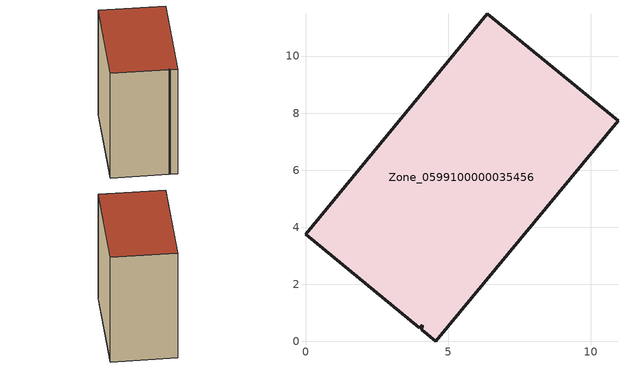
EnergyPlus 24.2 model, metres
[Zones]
Zone_0599100000035456
 floor ground (C_G): 4.08,0.4 4.1,0.57 3.99,0.48 0,3.75 6.37,11.49 10.95,7.74 4.57,0 z0
 wall outside (C_F): 4.57,0 10.95,7.74 6.37,11.49 0,3.75 3.99,0.48 4.1,0.57 4.08,0.4 4.57,0 z0:10.95
 roof outside (C_R): 4.1,0.57 4.08,0.4 4.57,0 10.95,7.74 6.37,11.49 0,3.75 3.99,0.48 z10.95
[BUILDING]
Pand.0599100000035456: North Axis=0; Terrain=City; Loads Convergence Tolerance Value=0.04; Temperature Convergence Tolerance Value=0.4; Solar Distribution=FullExterior; Maximum Number of Warmup Days=25; Minimum Number of Warmup Days=1
[Site:Location]
Rotterdam.The.Hague.AP_ZH_NLD Design_Conditions: Latitude=51.96; Longitude=4.45; Time Zone=1; Elevation=-4.5
[SITE:GROUNDTEMPERATURE:BUILDINGSURFACE]
18, 18, 18, 18, 18, 18, 18, 18, 18, 18, 18, 18
[MATERIAL] Thermal Absorptance=0.9; Solar Absorptance=0.7; Visible Absorptance=0.7
Name | Roughness | Thickness | Conductivity | Density | Specific Heat
G.TI.1946 | MediumSmooth | 0.15 | 1 | 540 | 1210
F.TI.1946 | Rough | 0.3 | 0.857143 | 1920 | 840
R.TI.1946 | MediumRough | 0.2 | 0.1 | 1500 | 1000
[CONSTRUCTION]
C_G: G.TI.1946
C_F: F.TI.1946
C_R: R.TI.1946
[ZONE]
Zone_0599100000035456: Type=1; Multiplier=1; Ceiling Height=Autocalculate; Volume=Autocalculate; Floor Area=autocalculate; Part of Total Floor Area=Yes
[ZONEINFILTRATION:DESIGNFLOWRATE]
Infil_Zone_0599100000035456: Zone or ZoneList or Space or SpaceList=Zone_0599100000035456; Schedule=AlwaysOn; Design Flow Rate Calculation Method=Flow/Area; Flow Rate per Floor Area=0.003; Constant Term Coefficient=1; Temperature Term Coefficient=0; Velocity Term Coefficient=0; Velocity Squared Term Coefficient=0
[HVACTEMPLATE:ZONE:IDEALLOADSAIRSYSTEM]
Zone_0599100000035456: Maximum Heating Supply Air Temperature=50; Minimum Cooling Supply Air Temperature=13; Maximum Heating Supply Air Humidity Ratio=0.0156; Minimum Cooling Supply Air Humidity Ratio=0.0077; Heating Limit=NoLimit; Cooling Limit=NoLimit; Dehumidification Control Type=ConstantSensibleHeatRatio; Cooling Sensible Heat Ratio=0.7; Dehumidification Setpoint=60; Humidification Control Type=None; Humidification Setpoint=30; Outdoor Air Method=None; Outdoor Air Flow Rate per Person=0.00944; Outdoor Air Flow Rate per Zone Floor Area=0; Outdoor Air Flow Rate per Zone=0; Demand Controlled Ventilation Type=None; Outdoor Air Economizer Type=NoEconomizer; Heat Recovery Type=None; Sensible Heat Recovery Effectiveness=0.7; Latent Heat Recovery Effectiveness=0.65
[ZONECONTROL:THERMOSTAT]
ThermostatControl_Zone_0599100000035456: Zone or ZoneList=Zone_0599100000035456; Control Type Schedule=DualSetpointControlType; Control 1=Thermostat_Zone_0599100000035456; Temperature Difference Between Cutout And Setpoint=0
[THERMOSTATSETPOINT:DUALSETPOINT]
Thermostat_Zone_0599100000035456: Heating Setpoint Temperature Schedule=HeatingSetpoint_Zone_0599100000035456; Cooling Setpoint Temperature Schedule=CoolingSetpoint_Zone_0599100000035456
[SCHEDULE:COMPACT]
HeatingSetpoint_Zone_0599100000035456: Through: 12/31, For: AllDays, Until: 24:00, 21
CoolingSetpoint_Zone_0599100000035456: Through: 12/31, For: AllDays, Until: 24:00, 24
DualSetpointControlType: Through: 12/31, For: AllDays, Until: 24:00, 4
AlwaysOn: Through: 12/31, For: AllDays, Until: 24:00, 1
